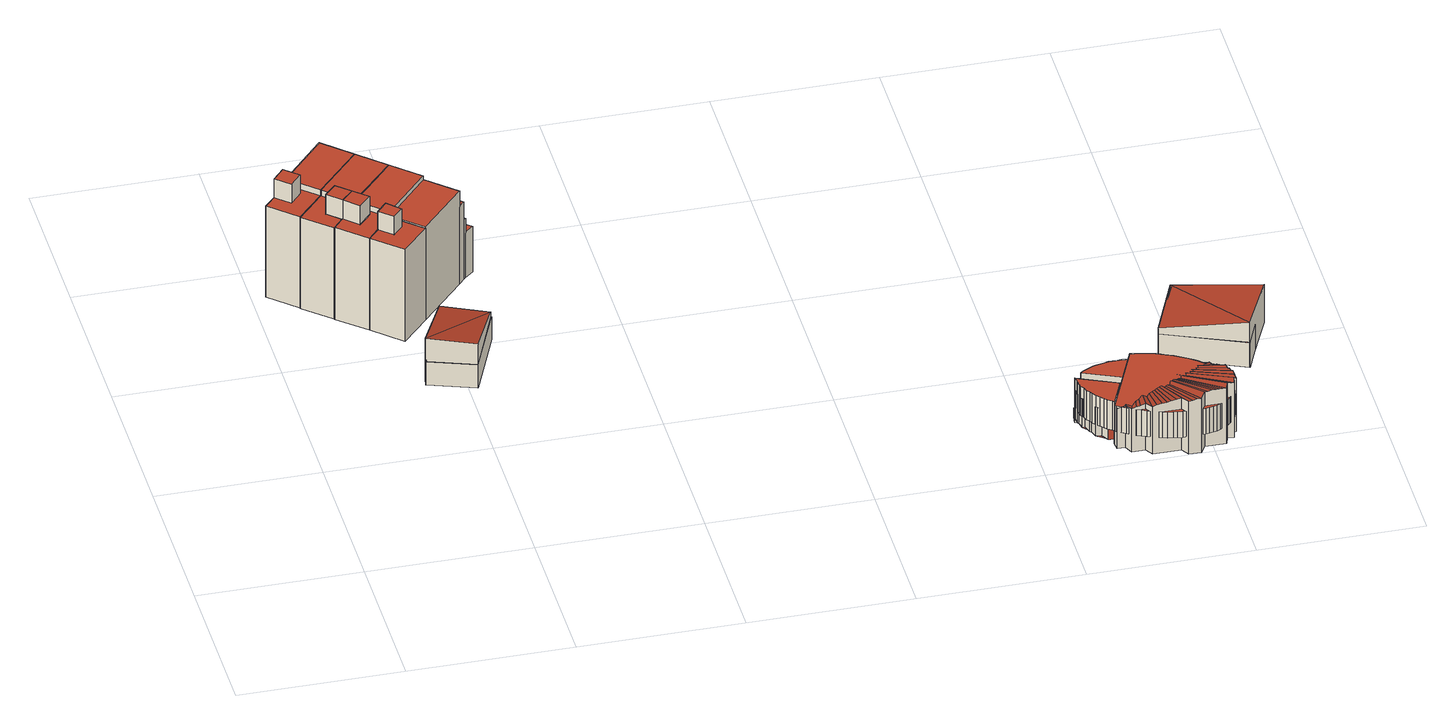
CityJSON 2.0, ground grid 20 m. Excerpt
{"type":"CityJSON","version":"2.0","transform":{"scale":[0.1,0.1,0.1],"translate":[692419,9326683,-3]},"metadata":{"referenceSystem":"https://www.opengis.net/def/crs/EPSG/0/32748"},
"CityObjects":{
"building1":{"type":"Building","attributes":{"description":"46, created by Fairuz Akmal Pradana","name":"AC14-46","relativeToTerrain":"entirelyAboveTerrain","GrossPlannedArea":{"value":120,"uom":"m2"},"ConstructionMethod":"New Building","IsLandmarked":"NO","dateOfConstruction":"2025-01-01","measuredHeight":15.42,"class":"1000","function":"1000","usage":"1000","roofType":"1030","storeysAboveGround":2,"storeysBelowGround":0},"geometry":[{"type":"MultiSurface","lod":"2","boundaries":[[[0,1,2,3]],[[4,5,6,7]],[[8,9,10,11]],[[12,13,14,15]],[[16,17,18,19]],[[1,5,20,2]],[[13,17,21,14]],[[5,4,22,20]],[[9,8,23,24]],[[17,16,25,21]],[[1,0,26,27]],[[13,12,28,29]],[[4,0,3,22]],[[30,31,32,33]],[[31,8,11,34]],[[16,12,15,25]],[[0,16,19,26]],[[17,13,29,18]],[[12,35,36,28]],[[5,9,24,6]],[[37,38,39,40]],[[9,37,41,10]],[[42,1,27,43]],[[8,4,7,23]],[[38,30,33,39]],[[37,31,34,41]],[[31,37,40,32]],[[35,42,43,36]],[[3,2,20,22]],[[36,43,27,26,19,18,29,28]],[[7,6,24,23]],[[32,40,39,33]],[[11,10,41,34]],[[21,25,15,14]],[[1,0,4,5]],[[5,4,8,9]],[[37,31,30,38]],[[9,8,31,37]],[[16,17,13,12]],[[42,35,12,13,17,16,0,1]]],"semantics":{"surfaces":[{"type":"WallSurface","name":"Outer Wall 1"},{"type":"WallSurface","name":"Outer Wall 2"},{"type":"WallSurface","name":"Outer Wall 3"},{"type":"WallSurface","name":"Outer Wall 4"},{"type":"WallSurface","name":"Outer Wall 5"},{"type":"WallSurface","name":"Outer Wall 6"},{"type":"WallSurface","name":"Outer Wall 7"},{"type":"WallSurface","name":"Outer Wall 8"},{"type":"RoofSurface","name":"Roof 1"},{"type":"RoofSurface","name":"Roof 2"},{"type":"GroundSurface","description":"Bodenplatte","name":"Base Surface"}],"values":[0,0,0,0,0,1,1,2,2,2,2,2,3,3,3,3,3,3,3,4,4,4,4,5,6,6,7,7,8,8,9,9,9,9,10,10,10,10,10,10]}}]},
"building2":{"type":"Building","attributes":{"description":"45, created by Fairuz Akmal Pradana","name":"AC14-45","relativeToTerrain":"entirelyAboveTerrain","GrossPlannedArea":{"value":120,"uom":"m2"},"ConstructionMethod":"New Building","IsLandmarked":"NO","dateOfConstruction":"2025-01-01","measuredHeight":15.48,"class":"1000","function":"1000","usage":"1000","roofType":"1030","storeysAboveGround":2,"storeysBelowGround":0},"geometry":[{"type":"MultiSurface","lod":"2","boundaries":[[[44,45,46,47]],[[48,49,50,51]],[[52,53,54,55]],[[49,9,56,50]],[[1,57,58,27]],[[1,59,60,2]],[[9,61,62,56]],[[57,63,64,58]],[[5,65,66,67]],[[59,65,68,60]],[[61,48,51,62]],[[44,59,69,70]],[[63,52,55,64]],[[53,45,71,54]],[[65,5,20,68]],[[59,1,27,69]],[[61,9,72,73]],[[5,1,2,20]],[[45,53,74,46]],[[9,5,67,72]],[[53,52,75,74]],[[45,44,70,71]],[[52,44,47,75]],[[65,61,73,66]],[[2,60,68,20]],[[74,75,47,46]],[[56,62,51,50]],[[71,70,69,27,58,64,55,54]],[[67,66,73,72]],[[59,1,5,65]],[[52,53,45,44]],[[61,9,49,48]],[[44,45,53,52,63,57,1,59]],[[65,5,9,61]]],"semantics":{"surfaces":[{"type":"WallSurface","name":"Outer Wall 1"},{"type":"WallSurface","name":"Outer Wall 2"},{"type":"WallSurface","name":"Outer Wall 3"},{"type":"WallSurface","name":"Outer Wall 4"},{"type":"WallSurface","name":"Outer Wall 5"},{"type":"WallSurface","name":"Outer Wall 6"},{"type":"WallSurface","name":"Outer Wall 7"},{"type":"WallSurface","name":"Outer Wall 8"},{"type":"RoofSurface","name":"Roof 1"},{"type":"RoofSurface","name":"Roof 2"},{"type":"GroundSurface","description":"Bodenplatte","name":"Base Surface"}],"values":[0,0,0,1,1,2,2,2,2,3,3,3,3,3,4,4,4,5,5,5,6,6,7,7,8,8,9,9,9,10,10,10,10,10]}}]},
"building3":{"type":"Building","attributes":{"description":"44, created by Fairuz Akmal Pradana","name":"AC14-44","relativeToTerrain":"entirelyAboveTerrain","GrossPlannedArea":{"value":120,"uom":"m2"},"ConstructionMethod":"New Building","IsLandmarked":"NO","dateOfConstruction":"2025-01-01","measuredHeight":15.5,"class":"1000","function":"1000","usage":"1000","roofType":"1030","storeysAboveGround":2,"storeysBelowGround":0},"geometry":[{"type":"MultiSurface","lod":"2","boundaries":[[[76,77,78,79]],[[52,80,81,75]],[[82,83,84,85]],[[61,86,87,88]],[[44,89,90,91]],[[77,92,93,78]],[[83,94,95,84]],[[86,83,96,87]],[[92,86,97,98]],[[65,76,79,68]],[[44,52,75,47]],[[82,61,88,99]],[[76,44,91,100]],[[89,80,101,90]],[[52,102,103,104]],[[61,65,105,106]],[[107,82,85,108]],[[102,109,110,103]],[[65,92,98,105]],[[92,65,68,93]],[[89,44,47,111]],[[94,107,108,95]],[[83,82,99,96]],[[77,76,100,112]],[[80,52,104,101]],[[86,61,106,97]],[[80,89,111,81]],[[109,77,112,110]],[[79,78,93,68]],[[103,110,112,100,91,90,101,104]],[[111,47,75,81]],[[85,84,95,108]],[[88,87,96,99]],[[105,98,97,106]],[[77,76,65,92]],[[44,89,80,52]],[[83,82,107,94]],[[86,61,82,83]],[[109,102,52,80,89,44,76,77]],[[92,65,61,86]]],"semantics":{"surfaces":[{"type":"WallSurface","name":"Outer Wall 1"},{"type":"WallSurface","name":"Outer Wall 2"},{"type":"WallSurface","name":"Outer Wall 3"},{"type":"WallSurface","name":"Outer Wall 4"},{"type":"WallSurface","name":"Outer Wall 5"},{"type":"WallSurface","name":"Outer Wall 6"},{"type":"WallSurface","name":"Outer Wall 7"},{"type":"WallSurface","name":"Outer Wall 8"},{"type":"RoofSurface","name":"Roof 1"},{"type":"RoofSurface","name":"Roof 2"},{"type":"GroundSurface","description":"Bodenplatte","name":"Base Surface"}],"values":[0,0,0,0,0,1,1,1,1,2,2,2,2,2,2,2,3,4,4,5,6,6,6,6,6,6,7,7,8,8,9,9,9,9,10,10,10,10,10,10]}}]},
"building4":{"type":"Building","attributes":{"description":"28, created by Fairuz Akmal Pradana","name":"AC14-28","relativeToTerrain":"entirelyAboveTerrain","GrossPlannedArea":{"value":120,"uom":"m2"},"ConstructionMethod":"New Building","IsLandmarked":"NO","dateOfConstruction":"2025-01-01","measuredHeight":6.42,"class":"1000","function":"1000","usage":"1000","roofType":"1030","storeysAboveGround":2,"storeysBelowGround":0},"geometry":[{"type":"MultiSurface","lod":"2","boundaries":[[[113,114,115,116]],[[117,118,114,113]],[[119,120,118,117]],[[121,122,123,124]],[[122,125,126,123]],[[125,127,128,126]],[[127,121,124,128]],[[116,115,120,119]],[[124,123,126,128]],[[120,114,118]],[[120,115,114]],[[116,113,117,119]],[[122,121,127,125]]],"semantics":{"surfaces":[{"type":"WallSurface","name":"Outer Wall 1"},{"type":"WallSurface","name":"Outer Wall 2"},{"type":"WallSurface","name":"Outer Wall 3"},{"type":"WallSurface","name":"Outer Wall 4"},{"type":"WallSurface","name":"Outer Wall 5"},{"type":"WallSurface","name":"Outer Wall 6"},{"type":"WallSurface","name":"Outer Wall 7"},{"type":"WallSurface","name":"Outer Wall 8"},{"type":"RoofSurface","name":"Roof 1"},{"type":"RoofSurface","name":"Roof 2"},{"type":"RoofSurface","name":"Roof 3"},{"type":"GroundSurface","description":"Bodenplatte","name":"Base Surface"}],"values":[0,1,2,3,4,5,6,7,8,9,9,10,11]}}]},
"building5":{"type":"Building","attributes":{"description":"50, created by Fairuz Akmal Pradana","name":"AC14-50","relativeToTerrain":"entirelyAboveTerrain","GrossPlannedArea":{"value":120,"uom":"m2"},"ConstructionMethod":"New Building","IsLandmarked":"NO","dateOfConstruction":"2025-01-01","measuredHeight":15.42,"class":"1000","function":"1000","usage":"1000","roofType":"1030","storeysAboveGround":2,"storeysBelowGround":0},"geometry":[{"type":"MultiSurface","lod":"2","boundaries":[[[129,130,131,132]],[[133,134,135,136]],[[137,138,139,140]],[[141,142,143,144]],[[145,133,136,146]],[[92,137,140,147]],[[148,134,149,150]],[[142,137,151,152]],[[138,129,153,154]],[[138,155,156,139]],[[142,77,112,143]],[[129,83,157,153]],[[145,109,110,158]],[[77,142,152,159]],[[83,129,132,160]],[[109,141,144,110]],[[155,138,154,161]],[[137,92,162,151]],[[130,94,163,131]],[[134,148,164,135]],[[133,145,158,165]],[[92,77,159,162]],[[94,83,160,163]],[[148,145,146,164]],[[155,92,147,156]],[[77,148,150,112]],[[134,133,165,149]],[[83,155,161,157]],[[159,152,151,162]],[[110,144,143,112,150,149,165,158]],[[160,132,131,163]],[[135,164,146,136]],[[147,140,139,156]],[[161,154,153,157]],[[142,77,92,137]],[[129,83,94,130]],[[148,134,133,145]],[[137,92,155,138]],[[141,109,145,133,134,148,77,142]],[[138,155,83,129]]],"semantics":{"surfaces":[{"type":"WallSurface","name":"Outer Wall 1"},{"type":"WallSurface","name":"Outer Wall 2"},{"type":"WallSurface","name":"Outer Wall 3"},{"type":"WallSurface","name":"Outer Wall 4"},{"type":"WallSurface","name":"Outer Wall 5"},{"type":"WallSurface","name":"Outer Wall 6"},{"type":"WallSurface","name":"Outer Wall 7"},{"type":"WallSurface","name":"Outer Wall 8"},{"type":"RoofSurface","name":"Roof 1"},{"type":"RoofSurface","name":"Roof 2"},{"type":"GroundSurface","description":"Bodenplatte","name":"Base Surface"}],"values":[0,0,0,0,1,1,1,2,2,3,3,3,4,5,5,5,5,6,6,6,6,7,7,7,7,7,7,7,8,8,9,9,9,9,10,10,10,10,10,10]}}]},
"building6":{"type":"Building","attributes":{"description":"12, created by Fairuz Akmal Pradana","name":"AC14-12","relativeToTerrain":"entirelyAboveTerrain","GrossPlannedArea":{"value":120,"uom":"m2"},"ConstructionMethod":"New Building","IsLandmarked":"NO","dateOfConstruction":"2025-01-01","measuredHeight":7.84,"class":"1000","function":"1000","usage":"1000","roofType":"1030","storeysAboveGround":2,"storeysBelowGround":0},"geometry":[{"type":"MultiSurface","lod":"2","boundaries":[[[166,167,168,169]],[[170,166,171,172]],[[173,174,175,176,177]],[[178,179,180,181]],[[182,183,184,185]],[[186,187,188,189]],[[183,186,190,191]],[[192,193,194,195]],[[193,196,197,194]],[[198,199,200,201]],[[186,202,203,190]],[[204,205,206,207]],[[205,208,209,206]],[[166,183,191,171]],[[210,211,212,213]],[[214,215,216,217]],[[218,219,220,221]],[[222,223,224,225]],[[226,227,228,229]],[[230,231,232,233]],[[234,235,236,237]],[[238,239,240,241]],[[242,243,244,245]],[[246,247,248,249]],[[247,250,251,248]],[[250,252,253,251]],[[167,254,255,168]],[[254,256,257,255]],[[223,258,259,224]],[[258,260,261,259]],[[262,263,264,265]],[[266,267,268,269]],[[270,271,272,273]],[[274,275,276,277]],[[275,204,207,276]],[[278,279,280,281]],[[282,283,284,285]],[[264,286,287,288,289,290,265]],[[269,268,291,292,263,262]],[[293,294,231,230,295]],[[273,272,296,297]],[[298,299,271,270,300]],[[301,302,303,304]],[[176,305,306,307,177]],[[308,309,310,311]],[[312,313,314,315]],[[260,234,237,261]],[[235,316,317,236]],[[318,319,320,321]],[[319,202,322,320]],[[202,323,324,203]],[[325,326,327,328]],[[329,330,331,332]],[[311,310,333,334]],[[335,178,181,336]],[[337,338,339,340]],[[341,342,343,344]],[[345,214,217,346]],[[347,348,349,350]],[[348,198,201,349]],[[219,351,352,220]],[[353,354,355,356]],[[357,358,283,282]],[[288,287,359,360]],[[361,362,363,364]],[[365,366,367,368]],[[366,238,241,367]],[[338,369,370,339]],[[371,337,340,372]],[[369,345,346,370]],[[373,374,375,376]],[[377,378,379,380]],[[381,325,328,382]],[[323,383,384,324]],[[385,386,387,388]],[[389,385,388,390]],[[391,392,393,394]],[[395,278,281,396]],[[199,218,221,200]],[[183,166,169,184]],[[285,284,397,398]],[[399,400,401,402,403]],[[404,405,406,407]],[[405,408,409,406]],[[354,410,411,355]],[[383,412,413,384]],[[412,414,415,413]],[[187,182,416,417]],[[414,418,419,415]],[[392,274,277,393]],[[239,395,396,240]],[[420,242,245,421]],[[422,312,315,423]],[[408,353,356,409]],[[424,425,426,427]],[[428,429,430,431]],[[432,433,434,435]],[[433,365,368,434]],[[436,437,438,439]],[[437,440,441,438]],[[215,192,195,216]],[[256,442,443,257]],[[316,444,445,317]],[[410,318,321,411]],[[208,432,435,209]],[[279,210,213,280]],[[446,447,448,449]],[[243,335,336,244]],[[179,450,451,180]],[[442,222,225,443]],[[297,296,293,295]],[[452,170,172,453]],[[398,397,454,455]],[[456,457,458,459]],[[402,401,460,461]],[[462,463,464,465]],[[466,467,468,469]],[[182,470,471,416]],[[470,391,394,471]],[[447,182,185,448]],[[286,305,175]],[[472,473,474,475]],[[202,186,189,322]],[[459,458,476,477]],[[461,460,309,308]],[[326,404,407,327]],[[418,478,479,419]],[[351,389,390,352]],[[444,446,449,445]],[[478,452,453,479]],[[304,303,298,300]],[[307,306,302,301]],[[480,481,482,483]],[[386,187,417,387]],[[187,484,485,188]],[[484,486,487,485]],[[440,488,489,441]],[[488,420,421,489]],[[450,422,423,451]],[[313,371,372,314]],[[490,491,492,493]],[[477,476,494,495]],[[360,359,496,497]],[[196,498,499,197]],[[498,500,501,499]],[[500,246,249,501]],[[252,347,350,253]],[[211,472,475,212]],[[473,436,439,474]],[[486,381,382,487]],[[502,503,374,373]],[[344,343,504,505]],[[493,492,342,341]],[[495,494,491,490]],[[228,506,267,266,229]],[[232,507,227,226,233]],[[364,363,174,173]],[[464,508,362,361,465]],[[483,482,509,510,463,462]],[[469,468,511,512,513,514,515,481,480]],[[427,426,516,517,467,466]],[[431,430,518,519,520,521,522,425,424]],[[380,379,523,524,429,428]],[[496,525,378,377,497]],[[331,526,527,528,332]],[[333,529,330,329,334]],[[505,504,503,502]],[[528,527,400,399,403]],[[286,227,507]],[[286,306,305]],[[286,515,514]],[[286,481,515]],[[400,527,526]],[[400,331,330]],[[286,506,228]],[[286,267,506]],[[286,507,232]],[[286,463,510]],[[329,334,403]],[[528,332,403]],[[388,387,417,416,471,394,393,277,276,207,206,209,435,434,368,367,241,240,396,281,280,213,212,475,474,439,438,441,489,421,245,244,336,181,180,451,423,315,314,372,340,339,370,346,217,216,195,194,197,499,501,249,248,251,253,350,349,201,200,221,220,352,390]],[[449,448,185,184,169,168,255,257,443,225,224,259,261,237,236,317,445]],[[407,406,409,356,355,411,321,320,322,189,188,485,487,382,328,327]],[[453,172,171,191,190,203,324,384,413,415,419,479]],[[530,491,494]],[[530,504,343]],[[531,490,495]],[[531,505,344]],[[403,334,311]],[[403,332,329]],[[283,532,284]],[[282,533,285]],[[492,530,342]],[[503,530,374]],[[493,531,341]],[[502,531,373]],[[286,302,306]],[[286,175,174]],[[286,363,362]],[[286,464,463]],[[286,303,302]],[[286,426,425]],[[286,514,513]],[[400,330,529]],[[286,291,268]],[[286,292,291]],[[286,263,292]],[[286,299,298]],[[286,271,299]],[[286,362,508]],[[286,174,363]],[[286,379,378]],[[286,517,516]],[[286,467,517]],[[400,460,401]],[[400,309,460]],[[400,333,310]],[[534,532,535,358,357,536,533,537,538,539,540,541,455,454,542,543,544,545]],[[375,530,457,456,531,376]],[[286,508,464]],[[286,468,467]],[[286,482,481]],[[286,509,482]],[[286,510,509]],[[386,385,389,351,219,218,199,198,348,347,252,250,247,246,500,498,196,193,192,215,214,345,369,338,337,371,313,312,422,450,179,178,335,243,242,420,488,440,437,436,473,472,211,210,279,278,395,239,238,366,365,433,432,208,205,204,275,274,392,391,470,182,187]],[[447,446,444,316,235,234,260,258,223,222,442,256,254,167,166,183,182]],[[405,404,326,325,381,486,484,187,186,202,319,318,410,354,353,408]],[[170,452,478,418,414,412,383,323,202,186,183,166]],[[284,532,454,397]],[[285,533,455,398]],[[530,375,374]],[[457,530,494,476,458]],[[530,492,491]],[[530,343,342]],[[530,503,504]],[[456,531,495,477,459]],[[531,493,490]],[[531,344,341]],[[531,502,505]],[[531,376,373]],[[308,461,402,403,311]],[[286,264,263]],[[286,268,267]],[[286,228,227]],[[286,294,293]],[[286,525,496]],[[286,378,525]],[[286,523,379]],[[286,518,430]],[[286,519,518]],[[286,520,519]],[[400,526,331]],[[286,232,231]],[[286,293,296]],[[286,272,271]],[[286,298,303]],[[286,521,520]],[[286,522,521]],[[286,425,522]],[[286,516,426]],[[286,511,468]],[[286,512,511]],[[286,513,512]],[[400,310,309]],[[532,283,358]],[[533,282,357]],[[286,231,294]],[[286,296,272]],[[286,524,523]],[[286,429,524]],[[286,359,287]],[[286,430,429]],[[286,496,359]],[[400,529,333]],[[497,360,288,289,177,173,364,361,465,462,483,480,469,466,427,424,431,428,380,377]],[[289,307,177]],[[289,301,307]],[[289,304,301]],[[289,300,304]],[[270,300,289]],[[289,273,270]],[[289,297,273]],[[289,295,297]],[[230,295,289]],[[289,233,230]],[[226,233,289]],[[289,229,226]],[[266,229,289]],[[289,269,266]],[[289,262,269]],[[289,265,262]]],"semantics":{"surfaces":[{"type":"WallSurface","name":"Outer Wall 1"},{"type":"WallSurface","name":"Outer Wall 2"},{"type":"WallSurface","name":"Outer Wall 3"},{"type":"WallSurface","name":"Outer Wall 4"},{"type":"WallSurface","name":"Outer Wall 5"},{"type":"WallSurface","name":"Outer Wall 6"},{"type":"WallSurface","name":"Outer Wall 7"},{"type":"WallSurface","name":"Outer Wall 8"},{"type":"WallSurface","name":"Outer Wall 9"},{"type":"WallSurface","name":"Outer Wall 10"},{"type":"WallSurface","name":"Outer Wall 11"},{"type":"WallSurface","name":"Outer Wall 12"},{"type":"WallSurface","name":"Outer Wall 13"},{"type":"WallSurface","name":"Outer Wall 14"},{"type":"WallSurface","name":"Outer Wall 15"},{"type":"WallSurface","name":"Outer Wall 16"},{"type":"WallSurface","name":"Outer Wall 17"},{"type":"WallSurface","name":"Outer Wall 18"},{"type":"WallSurface","name":"Outer Wall 19"},{"type":"WallSurface","name":"Outer Wall 20"},{"type":"WallSurface","name":"Outer Wall 21"},{"type":"WallSurface","name":"Outer Wall 22"},{"type":"WallSurface","name":"Outer Wall 23"},{"type":"WallSurface","name":"Outer Wall 24"},{"type":"WallSurface","name":"Outer Wall 25"},{"type":"WallSurface","name":"Outer Wall 26"},{"type":"WallSurface","name":"Outer Wall 27"},{"type":"WallSurface","name":"Outer Wall 28"},{"type":"WallSurface","name":"Outer Wall 29"},{"type":"WallSurface","name":"Outer Wall 30"},{"type":"WallSurface","name":"Outer Wall 31"},{"type":"WallSurface","name":"Outer Wall 32"},{"type":"WallSurface","name":"Outer Wall 33"},{"type":"WallSurface","name":"Outer Wall 34"},{"type":"WallSurface","name":"Outer Wall 35"},{"type":"WallSurface","name":"Outer Wall 36"},{"type":"WallSurface","name":"Outer Wall 37"},{"type":"WallSurface","name":"Outer Wall 38"},{"type":"WallSurface","name":"Outer Wall 39"},{"type":"WallSurface","name":"Outer Wall 40"},{"type":"WallSurface","name":"Outer Wall 41"},{"type":"WallSurface","name":"Outer Wall 42"},{"type":"WallSurface","name":"Outer Wall 43"},{"type":"WallSurface","name":"Outer Wall 44"},{"type":"WallSurface","name":"Outer Wall 45"},{"type":"WallSurface","name":"Outer Wall 46"},{"type":"WallSurface","name":"Outer Wall 47"},{"type":"WallSurface","name":"Outer Wall 48"},{"type":"WallSurface","name":"Outer Wall 49"},{"type":"WallSurface","name":"Outer Wall 50"},{"type":"WallSurface","name":"Outer Wall 51"},{"type":"WallSurface","name":"Outer Wall 52"},{"type":"WallSurface","name":"Outer Wall 53"},{"type":"WallSurface","name":"Outer Wall 54"},{"type":"WallSurface","name":"Outer Wall 55"},{"type":"WallSurface","name":"Outer Wall 56"},{"type":"WallSurface","name":"Outer Wall 57"},{"type":"WallSurface","name":"Outer Wall 58"},{"type":"WallSurface","name":"Outer Wall 59"},{"type":"WallSurface","name":"Outer Wall 60"},{"type":"WallSurface","name":"Outer Wall 61"},{"type":"WallSurface","name":"Outer Wall 62"},{"type":"WallSurface","name":"Outer Wall 63"},{"type":"WallSurface","name":"Outer Wall 64"},{"type":"WallSurface","name":"Outer Wall 65"},{"type":"WallSurface","name":"Outer Wall 66"},{"type":"WallSurface","name":"Outer Wall 67"},{"type":"WallSurface","name":"Outer Wall 68"},{"type":"WallSurface","name":"Outer Wall 69"},{"type":"WallSurface","name":"Outer Wall 70"},{"type":"WallSurface","name":"Outer Wall 71"},{"type":"WallSurface","name":"Outer Wall 72"},{"type":"WallSurface","name":"Outer Wall 73"},{"type":"WallSurface","name":"Outer Wall 74"},{"type":"WallSurface","name":"Outer Wall 75"},{"type":"WallSurface","name":"Outer Wall 76"},{"type":"WallSurface","name":"Outer Wall 77"},{"type":"WallSurface","name":"Outer Wall 78"},{"type":"WallSurface","name":"Outer Wall 79"},{"type":"WallSurface","name":"Outer Wall 80"},{"type":"WallSurface","name":"Outer Wall 81"},{"type":"WallSurface","name":"Outer Wall 82"},{"type":"WallSurface","name":"Outer Wall 83"},{"type":"WallSurface","name":"Outer Wall 84"},{"type":"WallSurface","name":"Outer Wall 85"},{"type":"WallSurface","name":"Outer Wall 86"},{"type":"WallSurface","name":"Outer Wall 87"},{"type":"WallSurface","name":"Outer Wall 88"},{"type":"WallSurface","name":"Outer Wall 89"},{"type":"WallSurface","name":"Outer Wall 90"},{"type":"WallSurface","name":"Outer Wall 91"},{"type":"WallSurface","name":"Outer Wall 92"},{"type":"RoofSurface","name":"Roof 1"},{"type":"RoofSurface","name":"Roof 2"},{"type":"RoofSurface","name":"Roof 3"},{"type":"RoofSurface","name":"Roof 4"},{"type":"RoofSurface","name":"Roof 5"},{"type":"RoofSurface","name":"Roof 6"},{"type":"RoofSurface","name":"Roof 7"},{"type":"RoofSurface","name":"Roof 8"},{"type":"RoofSurface","name":"Roof 9"},{"type":"RoofSurface","name":"Roof 10"},{"type":"RoofSurface","name":"Roof 11"},{"type":"RoofSurface","name":"Roof 12"},{"type":"RoofSurface","name":"Roof 13"},{"type":"RoofSurface","name":"Roof 14"},{"type":"RoofSurface","name":"Roof 15"},{"type":"RoofSurface","name":"Roof 16"},{"type":"RoofSurface","name":"Roof 17"},{"type":"RoofSurface","name":"Roof 18"},{"type":"RoofSurface","name":"Roof 19"},{"type":"RoofSurface","name":"Roof 20"},{"type":"RoofSurface","name":"Roof 21"},{"type":"RoofSurface","name":"Roof 22"},{"type":"RoofSurface","name":"Roof 23"},{"type":"RoofSurface","name":"Roof 24"},{"type":"RoofSurface","name":"Roof 25"},{"type":"RoofSurface","name":"Roof 26"},{"type":"RoofSurface","name":"Roof 27"},{"type":"RoofSurface","name":"Roof 28"},{"type":"RoofSurface","name":"Roof 29"},{"type":"RoofSurface","name":"Roof 30"},{"type":"RoofSurface","name":"Roof 31"},{"type":"RoofSurface","name":"Roof 32"},{"type":"RoofSurface","name":"Roof 33"},{"type":"RoofSurface","name":"Roof 34"},{"type":"RoofSurface","name":"Roof 35"},{"type":"RoofSurface","name":"Roof 36"},{"type":"RoofSurface","name":"Roof 37"},{"type":"RoofSurface","name":"Roof 38"},{"type":"RoofSurface","name":"Roof 39"},{"type":"RoofSurface","name":"Roof 40"},{"type":"RoofSurface","name":"Roof 41"},{"type":"RoofSurface","name":"Roof 42"},{"type":"RoofSurface","name":"Roof 43"},{"type":"GroundSurface","description":"Bodenplatte","name":"Base Surface"}],"values":[0,0,0,1,1,1,1,2,2,3,3,4,4,4,5,6,7,8,8,8,9,10,11,12,12,12,13,13,14,15,15,15,16,17,17,18,18,18,18,18,18,18,18,18,18,19,20,20,21,21,21,22,23,23,24,25,25,26,27,27,28,29,30,30,31,32,32,33,34,35,35,35,36,37,38,38,39,40,41,41,41,41,42,42,43,44,45,46,46,47,48,49,50,51,52,52,53,53,54,54,55,56,57,58,59,60,61,62,63,64,64,65,66,66,66,67,68,69,69,69,69,70,71,71,71,72,73,74,75,76,77,77,78,79,79,79,80,81,82,83,83,83,83,84,84,85,86,87,88,89,89,89,89,89,89,89,89,89,89,89,89,89,89,89,89,89,90,91,92,93,94,95,96,97,98,98,98,99,100,100,101,101,101,101,101,101,101,101,101,101,102,102,103,103,103,103,104,104,104,104,105,106,107,108,109,109,109,110,110,111,112,113,114,114,114,114,115,116,116,117,118,118,119,119,120,120,120,120,120,120,120,120,120,120,120,120,120,120,120,120,120,121,121,121,122,123,123,123,124,124,124,125,126,126,126,126,127,127,127,127,128,128,128,129,130,130,131,131,132,132,132,133,134,134,135,135,135,135,135,135,135,135,135,135,135,135,135,135,135,135,135]}}]},
"building7":{"type":"Building","attributes":{"description":"13, created by Fairuz Akmal Pradana","name":"AC14-13","relativeToTerrain":"entirelyAboveTerrain","GrossPlannedArea":{"value":120,"uom":"m2"},"ConstructionMethod":"New Building","IsLandmarked":"NO","dateOfConstruction":"2025-01-01","measuredHeight":6.16,"class":"1000","function":"1000","usage":"1000","roofType":"1030","storeysAboveGround":2,"storeysBelowGround":0},"geometry":[{"type":"MultiSurface","lod":"2","boundaries":[[[546,547,548,549]],[[547,550,551,548]],[[552,553,554,555]],[[550,556,557,551]],[[556,546,549,557]],[[555,554,558,559]],[[550,560,553,552]],[[559,558,560,550]],[[549,548,551,557]],[[558,553,560]],[[558,554,553]],[[547,546,556,550]],[[555,552,550,559]]],"semantics":{"surfaces":[{"type":"WallSurface","name":"Outer Wall 1"},{"type":"WallSurface","name":"Outer Wall 2"},{"type":"WallSurface","name":"Outer Wall 3"},{"type":"WallSurface","name":"Outer Wall 4"},{"type":"WallSurface","name":"Outer Wall 5"},{"type":"WallSurface","name":"Outer Wall 6"},{"type":"WallSurface","name":"Outer Wall 7"},{"type":"RoofSurface","name":"Roof 1"},{"type":"RoofSurface","name":"Roof 2"},{"type":"GroundSurface","description":"Bodenplatte","name":"Base Surface"}],"values":[0,1,1,2,3,4,5,6,7,8,8,9,9]}}]}
},
"vertices":[
[42,554,30],[76,524,30],[76,524,166],[42,554,166],[96,614,30],[130,583,30],[130,583,141],[96,614,141],[103,621,30],[137,591,30],[137,591,115],[103,621,115],[23,533,30],[40,518,30],[40,518,184],[23,533,184],[37,549,30],[54,534,30],[54,534,158],[37,549,158],[130,583,166],[54,534,184],[96,614,166],[103,621,141],[137,591,141],[37,549,184],[42,554,158],[76,524,158],[23,533,158],[40,518,158],[115,634,30],[107,625,30],[107,625,98],[115,634,98],[107,625,115],[10,519,30],[10,519,158],[140,595,30],[148,604,30],[148,604,98],[140,595,98],[140,595,115],[43,489,30],[43,489,158],
[104,488,30],[87,503,30],[87,503,185],[104,488,185],[181,574,30],[149,603,30],[149,603,111],[181,574,111],[89,473,30],[73,488,30],[73,488,158],[89,473,158],[137,591,111],[43,488,30],[43,488,158],[108,494,30],[108,494,166],[170,561,30],[170,561,111],[76,459,30],[76,459,158],[163,553,30],[163,553,136],[130,583,136],[163,553,166],[108,494,158],[104,488,158],[87,503,158],[137,591,136],[170,561,136],[73,488,185],[89,473,185],
[109,494,30],[142,463,30],[142,463,166],[109,494,166],[106,457,30],[106,457,185],[174,565,30],[207,534,30],[207,534,96],[174,565,96],[203,531,30],[203,531,99],[170,561,99],[121,473,30],[121,473,159],[104,488,159],[196,523,30],[196,523,166],[215,543,30],[215,543,96],[207,534,99],[203,531,131],[196,523,131],[174,565,99],[109,494,159],[106,457,159],[76,458,30],[76,458,159],[89,473,159],[163,553,131],[170,561,131],[182,574,30],[182,574,96],[110,428,30],[110,428,159],[121,473,185],[142,463,159],
[147,311,33],[147,311,94],[204,291,90],[204,291,33],[185,401,33],[185,401,70],[241,381,33],[241,381,66],[204,289,30],[241,377,30],[241,377,62],[204,289,62],[185,401,30],[185,401,62],[147,309,30],[147,309,62],
[241,502,30],[251,511,30],[251,511,94],[241,502,94],[139,429,30],[151,442,30],[151,442,184],[139,429,184],[231,491,30],[238,499,30],[238,499,139],[231,491,139],[144,397,30],[177,432,30],[177,432,159],[144,397,159],[123,443,30],[123,443,184],[196,523,139],[136,457,30],[151,442,159],[136,457,159],[231,491,161],[177,432,161],[241,502,113],[238,499,113],[203,530,30],[203,530,139],[207,534,113],[123,443,159],[142,463,161],[207,534,94],[203,530,113],[196,523,161],[215,543,94],[136,457,184],[139,429,159],
[857,91,30],[857,90,30],[857,90,71],[857,91,71],[858,94,30],[857,91,34],[858,94,34],[1033,41,8],[1033,41,81],[1033,51,80],[1033,51,44],[1033,51,8],[1029,28,30],[1030,31,30],[1030,31,66],[1029,28,66],[890,35,30],[905,70,30],[905,70,71],[890,35,71],[917,97,30],[931,130,30],[931,130,58],[917,97,58],[917,97,34],[905,70,34],[1021,78,30],[1018,82,30],[1018,82,66],[1021,78,66],[1015,86,30],[1015,86,66],[973,117,30],[968,119,30],[968,119,66],[973,117,66],[870,117,30],[870,117,34],[918,19,30],[923,16,30],[923,16,66],[918,19,66],[929,14,30],[929,14,66],[985,5,30],[990,5,30],[990,5,66],[985,5,66],[1026,70,30],[1024,74,30],[1024,74,66],[1026,70,66],[962,122,30],[956,124,30],[956,124,66],[962,122,66],[860,74,30],[862,70,30],[862,70,71],[860,74,71],[994,101,8],[994,101,60],[989,111,58],[989,111,8],[1007,91,8],[1007,91,64],[1003,101,63],[1003,101,8],[869,57,30],[872,53,30],[872,53,71],[869,57,71],[957,6,30],[963,5,30],[963,5,66],[957,6,66],[1022,19,30],[1024,22,30],[1024,22,66],[1022,19,66],[1003,98,30],[999,101,30],[999,101,66],[1003,98,66],[994,105,30],[994,105,66],[989,108,30],[989,108,66],[858,86,30],[858,86,71],[858,82,30],[858,82,71],[864,65,30],[864,65,71],[867,61,30],[867,61,71],[956,121,8],[956,121,49],[951,131,48],[951,131,8],[979,111,8],[979,111,55],[973,121,54],[973,121,8],[1024,71,8],[1024,71,72],[1021,81,70],[1021,81,8],[907,24,30],[912,21,30],[912,21,66],[907,24,66],[974,4,30],[979,4,30],[979,4,66],[974,4,66],[879,121,12],[879,121,41],[870,121,41],[870,121,12],[933,131,45],[931,131,44],[931,131,8],[933,131,8],[945,131,8],[967,121,52],[962,121,51],[1015,91,67],[1011,91,66],[1015,91,8],[1018,81,69],[1018,81,8],[1029,71,75],[1026,71,73],[1029,71,8],[1031,61,8],[1031,61,77],[1030,61,76],[1030,61,8],[1033,51,79],[1032,51,78],[1032,51,8],[870,121,9],[870,121,17],[869,121,17],[869,121,9],[1033,42,30],[1033,46,30],[1033,46,66],[1033,42,66],[876,49,30],[876,49,71],[875,121,30],[872,119,30],[872,119,58],[875,121,58],[870,117,58],[869,117,30],[869,117,34],[911,131,30],[906,131,30],[906,131,58],[911,131,58],[862,111,9],[862,111,19],[860,101,20],[860,101,9],[866,111,18],[866,111,9],[1027,24,30],[1027,24,66],[1032,53,30],[1032,58,30],[1032,58,66],[1032,53,66],[864,71,15],[864,71,55],[867,61,55],[867,61,15],[1028,66,30],[1028,66,66],[984,111,30],[979,114,30],[979,114,66],[984,111,66],[951,125,30],[951,125,66],[887,127,30],[883,125,30],[883,125,58],[887,127,58],[882,131,12],[882,131,41],[891,41,63],[891,41,8],[1032,31,8],[1032,31,83],[1032,41,82],[1032,41,8],[946,8,30],[952,7,30],[952,7,66],[946,8,66],[1030,62,30],[1030,62,66],[1033,49,30],[1033,49,66],[879,51,15],[879,51,55],[884,41,55],[884,41,15],[902,31,8],[902,31,67],[907,21,68],[907,21,8],[917,131,30],[917,131,58],[866,114,30],[866,114,34],[939,128,30],[933,129,30],[933,129,66],[939,128,66],[945,127,30],[945,127,66],[897,31,30],[902,27,30],[902,27,66],[897,31,66],[969,5,30],[969,5,66],[917,101,41],[917,101,12],[857,91,13],[857,91,23],[906,71,30],[906,71,9],[857,91,9],[901,130,30],[896,129,30],[896,129,58],[901,130,58],[891,128,30],[891,128,58],[879,123,30],[879,123,58],[864,111,30],[864,111,34],[862,108,30],[862,108,34],[890,35,66],[931,130,66],[860,104,30],[860,104,34],[1019,16,30],[1019,16,66],[1033,38,30],[1033,38,66],[963,11,8],[963,11,81],[969,1,82],[969,1,8],[923,21,8],[923,21,73],[929,11,74],[929,11,8],[934,12,30],[940,10,30],[940,10,66],[934,12,66],[1004,8,30],[1008,10,30],[1008,10,66],[1004,8,66],[1012,12,30],[1012,12,66],[859,78,30],[859,78,71],[880,45,30],[880,45,71],[883,41,30],[888,38,30],[888,38,71],[883,41,71],[1032,34,30],[1032,34,66],[858,97,30],[858,97,34],[931,131,41],[931,131,12],[891,41,15],[891,41,55],[906,71,55],[906,71,15],[917,101,26],[917,101,9],[1027,21,8],[1027,21,85],[1029,31,85],[1029,31,8],[984,1,8],[984,1,84],[990,11,85],[990,11,8],[892,34,30],[892,34,66],[995,6,30],[999,7,30],[999,7,66],[995,6,66],[857,91,55],[857,91,15],[859,101,30],[859,101,34],[1016,11,8],[1016,11,86],[1019,21,86],[1019,21,8],[928,130,30],[928,130,58],[922,131,30],[922,131,58],[1015,14,30],[1015,14,66],[859,81,15],[859,81,55],[861,71,55],[861,71,15],[858,81,55],[858,81,15],[892,31,64],[892,31,8],[1011,90,30],[1011,90,66],[1007,94,30],[1007,94,66],[872,51,15],[872,51,55],[869,61,55],[869,61,15],[984,111,56],[999,101,61],[1031,31,84],[1022,21,86],[1024,21,85],[994,11,85],[999,11,86],[1004,11,86],[1008,11,86],[1012,11,86],[974,1,83],[979,1,84],[934,11,76],[940,11,77],[946,11,78],[951,11,79],[957,11,80],[912,21,70],[917,21,71],[897,31,65],[859,101,21],[858,101,22],[858,101,9],[864,111,19],[887,41,55],[887,41,15],[896,131,41],[896,131,12],[906,131,41],[887,131,41],[887,131,12],[906,131,12],[911,131,12],[917,131,12],[922,131,12],[927,131,12],[927,131,41],[922,131,41],[917,131,41],[911,131,41],
[1106,204,30],[1008,246,30],[1008,246,65],[1106,204,65],[972,161,30],[972,161,65],[1070,121,30],[1070,121,92],[1106,201,84],[1106,201,30],[1070,119,30],[1070,119,65],[1008,251,65],[1008,251,30],[972,161,73]
]}
